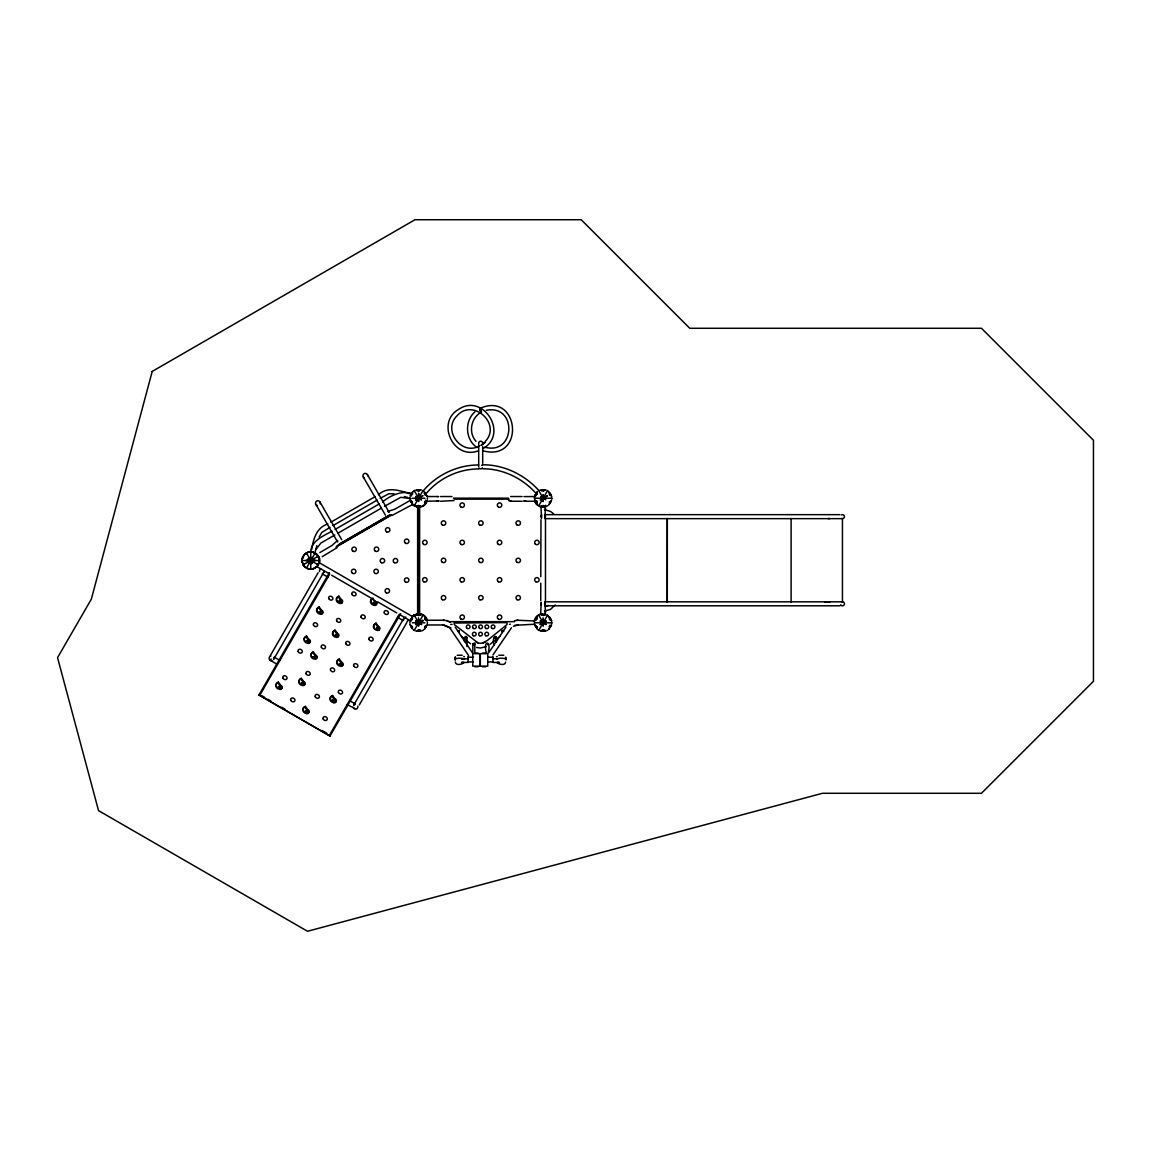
<?xml version="1.0" encoding="UTF-8"?>
<svg xmlns="http://www.w3.org/2000/svg" width="1151" height="1151" viewBox="0 0 1151 1151"><rect width="100%" height="100%" fill="white"/><g stroke="black" fill="none" stroke-linecap="round" stroke-linejoin="round"><path stroke-width="1.5" d="M310.727 568.81L310.727 567.99M310.727 567.385L310.741 553.602M310.741 552.998L310.741 552.178M412.173 627.741L412.173 626.518M412.187 619.065L412.187 618.13M412.173 503.174L412.173 501.937M412.187 493.563L412.187 494.498C401.239 491.103 388.218 485.607 378.406 494.757M536.683 627.741L536.683 626.518M536.697 618.13L535.618 619.684M536.683 503.174L535.877 501.476M536.697 494.498L536.697 493.563M540.725 613.425L541.215 602.275L541.215 605.109M540.783 576.723L540.984 519.576M545.459 613.425L544.999 602.275M541.574 518.209L540.956 506.857M540.74 600.649L540.783 583.125M310.77 563.889L310.828 557.199L310.828 560.192M418.662 619.411L418.604 622.763L421.554 624.518M543.171 494.829L543.114 501.577L543.114 498.584M543.171 619.411L543.114 626.144L543.114 623.151M302.066 560.897L302.123 559.559M319.474 561.53L319.546 560.192M409.9 498.57L409.943 497.246M409.9 623.151L409.943 621.813M427.309 499.203L427.366 497.879M427.309 623.784L427.366 622.446M534.409 498.57L534.452 497.246M534.409 623.151L534.452 621.813M551.804 499.203L551.876 497.879M551.804 623.784L551.876 622.446M418.719 493.563L418.604 501.577L418.604 498.584M307.015 640.46L308.08 641.236L307.821 640.1M305.849 710.714L306.756 711.534M373.543 602.477L374.607 603.239M501.721 631.122L502.901 630.273L503.678 631.439M457.652 631.309L459.307 630.489L458.702 632.244M474.716 643.467L474.701 644.402M486.269 652.516C482.773 639.942 491.678 639.942 488.254 652.459M488.254 643.869L487.535 644.833M472.831 652.502L472.86 643.654L474.514 643.179M320.208 503.807L320.28 503.188A2.475 2.475 0 0 0 319.057 501.088L317.863 500.757A2.316 2.316 0 0 0 315.82 501.937L315.518 503.145A2.475 2.475 0 0 0 316.726 505.246L317.302 505.49M464.961 641.913C462.069 639.841 467.018 633.208 466.659 638.057M494.355 644.992C490.729 637.985 498.023 631.482 496.354 641.913M319.345 562.767L319.345 558.192M496.354 637.323L495.347 638.33L494.355 637.352M545.027 602.304L544.999 605.109M541.33 517.921L541.574 514.871M545.56 505.246L544.912 518.209M418.374 490.988L418.547 489.866L418.935 490.959M418.892 505.476L418.734 506.641L420.878 506.613L417.583 505.749M418.374 615.555C419.525 613.109 415.166 614.735 414.389 615.253M418.892 630.043L418.734 631.208L420.878 631.18L417.583 630.316M542.869 490.988L543.042 489.808L540.884 489.837L545.977 489.995M543.401 505.476L543.229 506.641L545.387 506.613L543.214 506.584L542.826 505.505M542.869 615.555L543.042 614.389L545.977 614.562M540.294 631.036L543.229 631.208L543.401 630.043M310.583 552.178C311.417 540.51 323.273 536.035 332.035 531.187M311.633 549.617C313.36 539.2 316.453 527.503 327.805 523.964M315.014 552.48L316.856 545.603M540.884 516.54L541.33 515.144M545.157 517.936L544.912 514.871M545.013 605.081L545.473 603.7M424.777 502.124L425.971 502.34L424.345 504.814M412.634 618.13L410.245 620.547L412.921 616.217L410.921 619.339L411.583 620.49M424.345 629.381L425.971 626.921L424.777 626.691M549.574 502.901L551.516 500.469L548.854 504.814L550.84 501.678L549.574 501.951M549.574 627.468L551.516 625.036L548.84 629.367L550.423 625.525M339.444 600.261L340.192 601.354L340.092 600.16M377.787 628.072C374.881 627.468 377.902 630.244 376.636 627.899M319.172 536.999L321.762 532.481L329.977 527.331M316.295 549.027L320.884 543.056L334.84 534.999M273.78 657.696L273.55 659.494L324.179 571.543M405.9 617.022L404.231 617.727L403.627 620.001M425.971 502.34L424.331 504.8M424.331 629.367L425.971 626.921M550.437 627.007L549.286 626.691M506.095 659.926C504.152 653.192 508.066 661.235 504.8 658.617A4.978 1.352 0 0 0 497.764 658.617L496.628 658.789M412.619 494.124L411.31 494.052L412.921 491.635L410.921 494.772L411.583 495.923M549.516 626.187L550.005 625.209M309.072 563.429L312.41 557.544L309.043 563.371M303.476 556.393L302.411 558.293L303.504 556.451L303.288 557.429M318.093 564.637L319.187 562.796L318.093 564.637L318.323 563.659M425.467 502.901L426.345 501.678L425.079 501.951M425.913 625.525L425.856 626.95L427.007 625.036L425.467 627.468M307.36 566.508L314.252 554.581M270.24 655.753L318.108 572.752M271.132 658.947L270.312 660.357L276.096 663.695M329.416 572.579L258.846 695.218L259.795 695.29L329.733 574.047M318.755 607.814L321.057 611.052A1.942 1.583 30 0 1 322.381 613.612L322.136 613.915A1.942 1.583 30 0 1 320.841 614.303L320.453 614.217A3.741 3.065 30 0 1 317.978 608.059L319.215 607.009L321.517 610.246A1.942 1.583 30 0 1 322.841 612.807L322.597 613.109A1.942 1.583 30 0 1 321.791 613.483M277.966 682.946L280.269 686.183A1.942 1.583 30 0 1 281.592 688.744L281.348 689.046A1.942 1.583 30 0 1 280.053 689.435L279.664 689.348A3.741 3.065 30 0 1 277.19 683.205L278.427 682.155L280.729 685.377A1.942 1.583 30 0 1 282.067 687.938L281.808 688.24A1.942 1.583 30 0 1 281.434 688.485M306.166 637.078L308.425 640.172A1.942 1.583 30 0 1 309.763 642.733L309.518 643.035A1.942 1.583 30 0 1 308.223 643.423L307.777 643.337A3.741 3.065 30 0 1 305.36 637.194L306.598 636.143L308.885 639.366A1.942 1.583 30 0 1 310.223 641.927L309.979 642.229M321.057 611.052L321.517 610.246M280.269 686.183L280.729 685.377M279.664 689.348L280.125 688.543M308.425 640.172L308.885 639.366M307.821 643.337L308.281 642.531M341.761 603.124A1.942 1.583 30 0 1 340.495 603.484L340.092 603.397A3.741 3.065 30 0 1 337.631 597.254L338.869 596.204L341.171 599.441A1.942 1.583 30 0 1 342.494 601.987L342.25 602.29A1.942 1.583 30 0 1 340.955 602.678L340.509 602.606M341.171 599.441L340.423 600.031L338.437 597.139M340.092 603.397L340.567 602.606M312.943 652.732L315.23 655.955A1.942 1.583 30 0 1 316.568 658.516L316.309 658.818A1.942 1.583 30 0 1 315.029 659.206L314.626 659.12A3.741 3.065 30 0 1 312.166 652.977L313.403 651.926L315.691 655.164A1.942 1.583 30 0 1 317.029 657.71L316.784 658.012A1.942 1.583 30 0 1 315.964 658.386M300.915 679.119L303.217 682.356A1.942 1.583 30 0 1 304.555 684.917L304.296 685.219A1.942 1.583 30 0 1 303.015 685.608L302.569 685.521A3.741 3.065 30 0 1 300.152 679.363L301.389 678.313L303.677 681.55A1.942 1.583 30 0 1 305.015 684.111L304.756 684.413M315.23 655.955L315.691 655.164M303.217 682.356L303.677 681.55M334.624 630.935L336.912 634.172A1.942 1.583 30 0 1 338.25 636.719L338.006 637.021A1.942 1.583 30 0 1 336.711 637.409L336.308 637.337A3.741 3.065 30 0 1 333.848 631.18L335.085 630.129L337.387 633.367A1.942 1.583 30 0 1 338.711 635.928L338.466 636.215A1.942 1.583 30 0 1 337.646 636.604M417.094 490.973L418.561 489.808L416.374 489.837L419.683 490.7M411.598 501.088L412.49 504.368L411.425 502.455L412.634 503.174M336.912 634.172L337.387 633.367M414.878 504.714L414.331 505.649L418.13 506.757M415.18 504.181L422.791 491.031M425.669 495.376L424.762 492.081L427.194 496.57L425.482 493.275M419.914 505.893L415.784 506.469M307.274 710.426A1.942 1.583 30 0 1 308.583 712.987L308.339 713.289A1.942 1.583 30 0 1 307.044 713.678L306.655 713.591A3.741 3.065 30 0 1 304.181 707.433L305.418 706.383L307.72 709.62A1.942 1.583 30 0 1 309.043 712.181L308.799 712.483A1.942 1.583 30 0 1 307.993 712.857M307.72 709.62L306.972 710.21L304.957 707.189M372.665 598.952L374.953 602.174A1.942 1.583 30 0 1 376.291 604.735L376.032 605.038A1.942 1.583 30 0 1 374.751 605.426L374.305 605.354A3.741 3.065 30 0 1 371.888 599.196L373.125 598.146M306.655 713.591L307.116 712.786M338.869 659.854L341.156 663.091A1.942 1.583 30 0 1 342.494 665.652L342.25 665.954A1.942 1.583 30 0 1 340.955 666.343L340.509 666.256A3.741 3.065 30 0 1 338.092 660.099L339.329 659.048L341.631 662.285A1.942 1.583 30 0 1 342.955 664.846L342.71 665.149M374.953 602.174L375.413 601.383L373.946 599.815M341.156 663.091L341.631 662.285M374.348 605.34L374.809 604.548M335.488 702.427A1.942 1.583 30 0 1 334.207 702.801L333.819 702.714A3.741 3.065 30 0 1 331.344 696.556L332.581 695.506L334.883 698.743A1.942 1.583 30 0 1 336.207 701.304L335.963 701.606A1.942 1.583 30 0 1 334.668 701.995L334.222 701.909A3.741 3.065 30 0 1 331.819 695.751L332.581 695.506M378.967 630.086A1.942 1.583 30 0 1 377.686 630.46L377.298 630.374A3.741 3.065 30 0 1 374.838 624.216L376.06 623.166L378.362 626.403A1.942 1.583 30 0 1 379.701 628.964L379.442 629.266A1.942 1.583 30 0 1 378.161 629.655M334.883 698.743L334.135 699.333L332.15 696.441M333.819 702.714L334.279 701.909M378.981 630.072L379.226 629.77A1.942 1.583 30 0 0 377.916 627.209L378.362 626.403M399.296 614.159L329.373 735.403L329.905 736.208L400.706 613.699M403.857 618.216L353.659 705.232L354.896 704.484M354.637 708.282L347.098 704.642M359.285 704.944L406.85 622.49M417.338 615.123L421.482 614.562L418.633 614.375M411.598 625.655L412.49 628.935L411.396 627.094L412.634 627.741M414.231 630.388L415.18 628.763M415.511 628.187L422.086 616.835M422.388 616.303L423.021 615.195M425.424 620.36L426.086 619.209L424.762 616.648L427.194 621.137L425.482 617.842M420.158 630.043L417.813 630.705M541.603 490.973L542.265 489.822L544.74 489.75M536.093 501.088L536.999 504.368L535.934 502.469L537.129 501.073M538.769 505.778L539.373 504.714M539.69 504.181L546.898 491.736M550.178 495.376L549.272 492.081L550.351 494.038L549.703 495.074M544.423 505.893L540.294 506.469M541.848 615.123L544.74 614.332M536.093 625.655L536.999 628.935L535.934 627.05L537.129 627.741M538.74 630.388L546.581 616.835M546.898 616.303L547.502 615.238M550.178 619.943L549.272 616.648L550.351 618.619L549.286 618.95M544.668 630.043L544.006 631.194L541.531 631.266M303.001 556.422L303.706 555.3M489.06 652.286L505.98 627.137M492.93 654.991L511.461 627.755M485.348 441.351C501.937 423.769 472.471 397.541 456.846 415.986C442.171 430.416 461.968 456.371 479.65 445.782M323.935 572.119L323.071 572.982M505.591 662.07C505.116 667.724 492.009 661.408 499.433 662.444M555.199 604.966L550.552 609.368L544.409 611.181M535.848 495.505L535.805 494.081L537.143 493.563M425.928 502.311L427.007 500.469L425.884 502.354L425.036 501.62M341.789 603.095L342.034 602.793A1.942 1.583 30 0 0 340.725 600.246M335.502 702.412L335.747 702.11A1.942 1.583 30 0 0 334.437 699.549M474.831 411.914C464.385 421.208 465.249 439.639 476.946 447.494M424.777 494.383L425.899 493.966L425.079 494.858M425.827 618.547L425.079 619.425M549.588 493.275L550.394 493.952L549.286 494.383M549.703 619.641L550.379 618.504L549.588 617.842M423.136 491.017C436.531 474.831 457.623 464.875 478.629 464.975M426.417 493.319C439.092 478.14 459.019 468.845 478.802 468.946M416.504 506.167L419.626 507.145L419.626 613.67L418.633 614.634L417.64 613.756L417.64 507.188L419.914 506.152M535.877 494.096L536.985 494.326M550.365 502.383L549.545 501.62M550.365 626.95L549.545 626.187M481.161 445.092L485.29 442.171L481.377 445.437M483.291 448.444C508.958 433.495 483.003 392.577 458.53 409.425C435.941 422.374 453.35 459.868 477.823 450.991M490.211 644.243L499.966 636.359M453.998 500.57L440.502 501.26M412.202 616.289L417.64 613.756M412.375 616.476L414.13 615.138M450.674 624.403L452.084 624.403M509.461 624.403L510.425 624.144M482.83 642.977L487.319 640.488L506.541 624.964A1.525 1.525 0 0 0 506.541 622.605L454.127 623.051L454.328 624.576L477.953 642.877M337.114 547.646L322.194 556.681M481.622 412C471.061 417.295 468.04 432.589 476.054 441.351M336.711 635.151C333.071 634.705 337.66 636.992 335.617 634.935M415.712 499.937L422.877 495.678M547.387 495.678L543.459 498.066M415.712 624.504L418.302 622.95M540.222 624.504L542.812 622.95M546.049 621.08L540.222 624.446M308.339 561.976L313.273 559.113M542.812 498.383L540.222 499.937L543.114 498.268M330.869 522.194L375.341 496.527M333.027 525.575L377.183 500.081M380.218 498.325L388.793 493.779L394.016 493.793M335.099 529.417L379.47 503.793M382.535 502.023C390.563 495.131 402.505 490.24 411.799 493.563L412.634 493.563M337.934 533.215L381.341 508.152M384.434 506.354L400.807 497.304L411.065 498.714M319.834 552.595L332.006 545.459L337.617 540.423L337.588 542.006L315.849 504.354M409.756 500.671L394.908 509.145L387.743 511.476L388.88 511.749M339.372 544.02L390.088 514.742M338.408 544.869L390.103 514.842M337.056 545.891L389.786 515.461M337.286 546.049L391.354 514.828M335.991 547.085L391.369 515.116M412.087 504.785L391.8 515.562M419.453 490.312L417.568 490.168M313.849 552.984L317.316 554.782L312.986 552.106L314.827 553.199M303.13 564.868L304.238 564.235M304.77 563.932L316.712 557.055M317.23 556.753L318.352 556.106M417.813 506.138L419.698 506.282M542.308 506.138L544.193 506.282M419.453 614.879L417.568 614.735M425.079 626.532L426.143 625.914M543.963 614.879L542.078 614.735M542.308 630.705L544.193 630.863M549.574 626.532L550.653 625.914M543.963 622.288L546.092 621.123M307.892 562.192L313.763 558.882M413.957 490.844L415.137 490.211M314.295 568.551L315.475 567.947M538.467 490.844L539.646 490.211M546.624 506.224L547.804 505.62M422.115 630.806L423.309 630.187M538.467 615.411L539.646 614.792M546.624 630.806L547.804 630.187M422.705 495.966L415.684 499.894M547.214 495.966L543.157 498.182C534.424 493.204 551.904 503.304 543.186 498.225L539.387 491.722M422.705 620.547L415.684 624.461M457.206 655.25L462.184 655.25M498.786 655.25L503.764 655.25M439.193 500.944L426.503 501.26M511.404 500.944L508.555 500.57M525.734 500.944L523.36 500.944M414.302 615.037L417.885 613.987L417.885 506.958L412.375 504.469M513.418 626.259L518.295 624.964M486.269 646.733L480.269 648.013L476.6 647.452M479.766 408.447C519.475 390.635 525.806 461.479 483.578 450.991M338.869 596.204L338.106 596.448A3.741 3.065 30 0 0 336.61 599.124M319.215 607.009L318.453 607.268A3.741 3.065 30 0 0 317.172 610.778M306.598 636.143L305.821 636.388A3.741 3.065 30 0 0 304.339 639.05M335.114 630.259L334.308 630.374A3.741 3.065 30 0 0 333.042 633.899M376.06 623.166L375.298 623.425A3.741 3.065 30 0 0 374.449 627.741M313.403 651.926L312.626 652.171A3.741 3.065 30 0 0 311.346 655.682M339.358 659.178L338.552 659.293A3.741 3.065 30 0 0 337.718 663.623M278.427 682.155L277.664 682.399A3.741 3.065 30 0 0 276.815 686.715M301.418 678.443L300.612 678.558A3.741 3.065 30 0 0 299.778 682.888M305.418 706.383L304.655 706.628A3.741 3.065 30 0 0 303.375 710.153M536.985 502.066L535.891 502.512L537.129 503.174M424.777 618.95L425.841 618.619M411.425 627.022L412.49 626.648M535.934 627.022L536.985 626.648M824.706 602.39L830.116 601.815M418.532 614.389L418.935 615.526M437.394 496.613L438.632 496.613M523.935 496.613L534.409 496.541M418.13 614.202L416.403 614.433L419.683 615.267M418.59 614.605L416.504 614.778L418.331 614.375L418.331 506.569L416.461 506.325M514.454 620.706L517.979 620.231M514.727 625.31L533.819 624.274M418.532 489.808L421.467 489.995M486.312 410.288C517.633 404.274 515.49 455.767 484.772 447.163M482.6 464.803C503.62 464.558 524.209 474.543 538.337 489.938M482.758 468.788C502.498 468.658 521.863 477.953 535.172 492.441M305.778 560.566L315.691 560.408M541.531 506.699L543.229 506.641L542.092 505.749M417.022 631.266L418.734 631.208L415.784 631.036M420.23 489.75L418.633 489.794M417.022 506.699L418.619 506.656L418.331 505.505M419.626 507.145L420.086 507.145A9.093 9.093 0 0 0 427.136 501.39M428.143 496.541L438.013 496.541M440.502 496.541L451.926 496.541M510.627 496.541L522.05 496.541M453.321 498.153L508.44 498.153M454.3 499.16L509.289 499.16M510.224 501.26L522.05 501.26M524.539 501.26L536.064 501.26M545.186 507.059L545.502 510.612M544.624 514.655L839.942 514.655M544.624 518.641L842.446 518.641L842.446 601.815L544.624 601.815M544.624 605.8L839.942 605.8M545.186 613.756L545.502 610.203M427.366 620.231L444.214 620.231M516.986 620.231L533.819 620.936M448.976 621.669L514.612 621.669M427.366 624.964L443.898 624.964L450.962 627.928M474.845 653.049L478.053 653.049M482.427 653.049L485.65 653.049M468.04 657.207L473.378 657.207M487.607 657.207L492.93 657.207M461.537 658.789L464.472 658.789L463.306 658.645A4.978 1.352 0 0 0 456.17 658.617L454.717 659.581L455.379 660.257M461.81 658.804L468.04 658.804M492.93 658.804L497.606 658.804M468.04 661.94L473.378 661.94M487.607 661.94L492.93 661.94M461.81 662.444L468.04 662.444L468.04 656.717M499.174 662.444L492.93 662.444L492.93 656.717M474.845 666.746L478.053 666.746M482.427 666.746L485.65 666.746M424.144 493.275L425.079 493.275M534.812 498.21L535.632 498.21M536.251 498.225L550.02 498.239M550.638 498.239L551.703 498.239M412.389 498.225L424.863 498.239M302.483 560.537L303.303 560.537M303.922 560.537L317.69 560.551M318.309 560.551L319.129 560.551M537.143 618.13L534.74 620.547L537.416 616.217L535.848 620.072M412.389 622.792L424.863 622.806M534.812 622.792L535.632 622.792M536.251 622.792L550.02 622.806M550.638 622.806L551.703 622.806M461.537 662.444C469.104 661.264 456.041 667.796 455.379 662.07M419.626 613.67L420.086 613.684A9.093 9.093 0 0 1 427.136 619.425M419.914 614.677L418.633 614.634L418.633 506.181M828.13 518.569L829.929 518.569M310.396 551.761L311.72 551.804M309.763 569.169L311.087 569.227M314.122 560.523L306.08 560.408M544.409 509.634L550.552 511.461L553.631 513.806M438.013 501.26L436.833 500.944M417.64 507.188L412.202 504.656M443.221 620.231L447.739 620.706M442.905 624.964L449.739 627.755L468.615 655.595M543.761 489.966L543.445 490.959M543.243 631.151L545.387 631.18L542.092 630.316M419.597 631.28L418.331 630.072M550.408 502.34L549.286 502.124M404.332 496.556L407.771 497.477M543.157 631.136L542.826 630.072M502.253 632.144L501.707 631.309M446.746 620.706L450.17 622.115M473.593 644.848L472.831 643.913M331.675 575.255L371.831 598.506M328.265 573.155L317.216 566.824M415.684 496.556L421.554 499.951L418.676 498.225L415.511 492.815M540.222 621.08L546.049 624.518M546.078 624.461L540.251 621.094M313.748 562.22L308.324 559.127M415.684 621.123L421.568 624.461M322.151 573.817L327.934 577.155M397.498 617.281L403.282 620.605M274.125 657.106L279.894 660.429M350.911 701.391L355.242 703.894M261.665 695.621L264.759 697.405M267.852 699.189L270.945 700.973M281.765 707.218L284.858 708.987M321.963 730.396L326.596 733.072M542.078 490.168L544.178 490.7M549.588 494.513L550.394 494.988M425.079 494.513L425.899 494.988M549.588 619.08L550.394 619.555M425.079 619.08L425.899 619.555M411.785 616.159L319.532 562.839L319.59 558.12M307.375 554.581L310.799 560.537L316.698 563.947M317.23 564.249L318.338 564.882M377.657 601.872L396.721 612.893M400.994 615.382L410.835 621.08M418.59 498.225L415.741 496.527M418.59 622.792L415.712 621.08M313.719 562.264L307.921 558.839M547.2 490.484L548.322 491.189M537.949 505.246L539.071 505.965M422.69 490.484L423.827 491.189M413.439 505.246L414.561 505.965M547.2 615.066L548.322 615.771M537.949 629.813L539.071 630.547M422.69 615.066L423.827 615.771M314.87 552.811L315.993 553.516M413.439 629.813L414.561 630.547M305.619 567.572L306.741 568.292M377.902 627.209L375.6 623.971M465.205 637.956L464.961 637.323M461.407 636.402L470.558 643.812M425.036 626.187L425.856 626.95M550.379 618.504L551.689 621.137L550.437 618.591M385.427 515.144L363.284 476.96M550.379 493.937L551.689 496.57L550.437 494.024M455.22 627.137L472.428 652.775M309.029 557.573L310.741 560.451M367.385 474.586L389.124 512.253M319.949 501.98L341.718 539.704M544.178 615.267L543.099 614.447L543.445 615.526M538.783 615.238L539.387 616.303M539.704 616.835L543.143 622.792M425.41 500.081L425.913 500.944M414.245 490.614L415.194 492.254M423.251 620.907L422.877 620.245L418.676 622.792L415.194 616.835M414.346 615.368L414.892 616.303M306.425 552.94L307.058 554.048M310.741 560.537L312.41 563.443L309.087 557.573M339.79 663.695L341.07 663.48M534.582 499.879L535.834 502.44L534.582 499.879M534.582 624.446L535.834 627.007L534.582 624.446M545.157 515.159L545.603 516.54M540.74 603.685L541.186 605.081M280.168 686.586L278.844 686.629M545.488 519.59L545.473 600.664M543.114 494.844L543.157 497.865M543.056 617.842L543.157 622.432M418.547 493.261L418.647 497.865M418.547 617.842L418.604 626.144L418.604 623.151M310.828 563.932L310.784 560.897M791.111 518.425L791.111 602.031M482.686 446.689L482.686 463.407M480.327 653.682L480.327 666.127M480.154 653.682L480.154 666.127M478.701 444.804L478.701 466.472M474.831 643.898L474.831 652.473M466.961 637.352L466.961 646.531M418.489 506.44L418.489 614.519M548.25 605.368A10.23 10.23 0 0 1 545.775 606.39M272.111 660.602A2.36 2.36 0 0 1 269.205 658.933A2.36 2.36 0 0 1 270.873 656.027M357.803 706.153A2.36 2.36 0 0 1 356.119 709.059A2.36 2.36 0 0 1 353.228 707.39M319.604 571.543A2.36 2.36 0 0 1 320.697 568.882M408.188 620.001A2.36 2.36 0 0 1 407.094 621.439M376.78 629.396A3.741 3.065 30 0 1 375.888 629.021M342.696 665.163A1.942 1.583 30 0 1 341.415 665.537M340.034 665.278A3.741 3.065 30 0 1 339.142 664.89M312.425 657.207A3.741 3.065 30 0 1 311.792 656.487M320.856 613.411A3.741 3.065 30 0 1 319.043 612.864M318.237 612.289A3.741 3.065 30 0 1 317.604 611.584M375.686 604.606A1.942 1.583 30 0 0 376.478 604.261L376.751 603.93A1.942 1.583 30 0 0 375.427 601.383M373.83 604.376A3.741 3.065 30 0 1 371.514 602.707M371.068 601.901A3.741 3.065 30 0 1 372.349 598.391M335.79 636.359A3.741 3.065 30 0 1 334.898 635.971M334.107 635.41A3.741 3.065 30 0 1 333.473 634.705M305.245 712.224A3.741 3.065 30 0 1 303.806 710.958M304.742 684.428A1.942 1.583 30 0 1 303.476 684.802M302.094 684.543A3.741 3.065 30 0 1 301.202 684.154M309.964 642.244A1.942 1.583 30 0 1 309.159 642.603M306.411 641.985A3.741 3.065 30 0 1 304.986 640.704M337.89 601.484A3.741 3.065 30 0 1 336.826 599.959M364.176 477.852A2.475 2.475 0 0 1 362.953 475.751L363.27 474.543A2.316 2.316 0 0 1 365.313 473.363L366.507 473.694A2.475 2.475 0 0 1 367.716 475.795M545.2 505.85A7.971 7.971 0 0 1 541.071 505.85M536.237 502.138A7.971 7.971 0 0 1 535.445 500.225M535.445 496.095A7.971 7.971 0 0 1 536.237 494.167M541.071 490.455A7.971 7.971 0 0 1 543.143 490.182M548.768 492.527A7.971 7.971 0 0 1 550.034 494.167M420.69 505.98A7.971 7.971 0 0 1 416.561 505.98M424.259 492.657A7.971 7.971 0 0 1 425.525 494.297M478.773 443.739A1.985 1.985 0 0 1 480.701 441.221A1.985 1.985 0 0 1 482.629 443.739M482.427 467.867A1.985 1.985 0 0 1 478.974 467.867M481.694 465.148A1.985 1.985 0 0 1 482.111 465.464M841.453 514.929A1.985 1.985 0 0 1 844.417 516.396A1.985 1.985 0 0 1 841.928 518.569M841.928 601.887A1.985 1.985 0 0 1 844.316 603.124A1.985 1.985 0 0 1 843.295 605.613A1.985 1.985 0 0 1 840.719 604.807M464.472 656.703A2.316 2.302 0 0 1 463.724 656.444M497.232 656.444A2.302 2.302 0 0 1 496.498 656.689M485.132 642.1A9.438 9.438 0 0 1 475.694 641.87M420.69 630.36A7.971 7.971 0 0 1 418.633 630.633M410.936 620.605A7.971 7.971 0 0 1 411.727 618.677M416.561 614.965A7.971 7.971 0 0 1 420.69 614.965M545.2 630.36A7.971 7.971 0 0 1 541.071 630.36M535.445 620.605A7.971 7.971 0 0 1 536.237 618.677M541.071 614.965A7.971 7.971 0 0 1 545.2 614.965M548.768 617.022A7.971 7.971 0 0 1 550.034 618.677M534.136 621.353A9.093 9.093 0 0 1 542.078 613.627M542.078 507.188A9.093 9.093 0 0 1 539.776 506.613M537.704 505.447A9.093 9.093 0 0 1 534.783 501.764M278.398 687.276L279.736 687.708L278.398 687.276M301.346 683.449L302.684 683.881L301.346 683.449M301.807 682.644L303.159 683.075L301.807 682.644M306.554 641.265L307.907 641.697L306.554 641.265M305.389 711.519L306.67 712.095L305.432 711.376M313.36 657.063L314.712 657.48L313.36 657.063M319.172 612.145L320.525 612.577L319.172 612.145M332.538 700.642L333.891 701.074L332.538 700.642M333.013 699.837L334.294 700.412L333.056 699.693M338.826 601.326L340.178 601.757L338.826 601.326M339.286 664.185L340.638 664.616L339.286 664.185M373.082 603.268L374.42 603.7L373.082 603.268M479.737 409.972C481.017 413.813 482.586 407.253 479.737 409.972M454.89 658.286C453.94 662.257 456.587 653.523 454.89 658.286M302.253 561.458L302.353 562.738L302.253 561.472M319.23 559.458L319.115 558.249L319.23 559.458M302.497 557.645L302.281 559.501L302.512 557.645M319.215 562.091L318.971 563.343L319.201 562.091M152.205 371.442L91.346 599.11L57.55 657.653L98.54 810.635L307.504 931.274L822.476 793.284L981.458 793.284L1093.45 681.306L1093.45 440.257L981.458 328.28L689.751 328.28L581.197 219.726L414.979 219.726L152.205 371.442M535.819 494.052L537.416 491.635L535.834 494.009M410.763 494.872L410.245 495.98L411.339 494.139L410.763 494.872M535.273 494.872L534.755 495.98L535.848 494.139L535.273 494.872M536.999 618.921L535.906 618.648L536.985 618.893M304.267 554.911L305.087 553.962L304.267 554.926M317.633 565.63L316.511 567.126L317.633 565.63M318.482 564.551L317.762 565.673L318.482 564.565M305.605 553.645L304.598 554.35L306.468 553.3L305.605 553.645M316.87 566.623L315.014 567.673L316.885 566.623M307.892 552.351L306.526 553.185L309.087 551.933L307.892 552.351M314.942 567.788L312.396 569.054L314.942 567.788M307.317 552.538L306.137 553.156L307.317 552.538M423.295 505.62L422.115 506.224L423.309 505.62M415.137 614.792L413.957 615.411L415.137 614.792M309.777 552.048L308.554 552.163L309.777 552.048M313.058 568.925L311.835 569.04L313.058 568.925M542.107 614.303L540.884 614.418L543.027 614.433L542.107 614.303M487.751 653.682L472.73 653.682L472.73 666.127L487.751 666.127L487.751 653.682M313.647 552.307L312.41 552.063L313.647 552.307M309.202 569.026L307.964 568.781L309.202 569.011M308.497 568.867L306.655 567.788L308.497 568.882M306.511 567.788L304.152 566.206L306.511 567.788M330.136 736.05L258.846 694.931L330.107 736.122M411.396 502.512L410.073 499.879L411.324 502.44M317.647 555.415L316.942 554.408L317.647 555.415M304.67 566.68L303.965 565.673L304.67 566.68M411.324 627.007L410.073 624.446L411.324 627.007M318.942 557.703L318.108 556.336L319.359 558.882L318.942 557.703M303.504 564.753L302.253 562.206L303.504 564.753M318.741 556.998L318.122 555.818L318.755 556.998M303.346 565.155L302.727 563.976L303.346 565.17M667.292 602.031L667.292 518.425L667.249 602.031M321.345 647.222A2.23 1.827 30 0 0 324.999 648.373A2.23 1.827 30 0 0 323.748 645.064A2.23 1.827 30 0 0 321.345 647.222M328.74 598.506A2.23 1.827 30 0 0 332.394 599.671A2.23 1.827 30 0 0 331.143 596.362A2.23 1.827 30 0 0 328.74 598.506M336.639 620.72A2.23 1.827 30 0 0 340.279 621.871A2.23 1.827 30 0 0 339.027 618.562A2.23 1.827 30 0 0 336.639 620.72M351.918 594.218A2.23 1.827 30 0 0 355.573 595.369A2.23 1.827 30 0 0 354.321 592.06A2.23 1.827 30 0 0 351.918 594.218M384.276 612.879A2.23 1.827 30 0 0 387.93 614.03A2.23 1.827 30 0 0 386.678 610.721A2.23 1.827 30 0 0 384.276 612.879M368.996 639.38A2.23 1.827 30 0 0 372.636 640.531A2.23 1.827 30 0 0 371.385 637.222A2.23 1.827 30 0 0 368.996 639.38M282.887 678.025A2.23 1.827 30 0 0 286.541 679.176A2.23 1.827 30 0 0 285.29 675.867A2.23 1.827 30 0 0 282.887 678.025M361.097 617.166A2.23 1.827 30 0 0 364.752 618.332A2.23 1.827 30 0 0 363.5 615.022A2.23 1.827 30 0 0 361.097 617.166M338.423 692.384A2.23 1.827 30 0 0 342.063 693.549A2.23 1.827 30 0 0 340.811 690.24A2.23 1.827 30 0 0 338.423 692.384M323.129 718.886A2.23 1.827 30 0 0 326.783 720.051A2.23 1.827 30 0 0 325.532 716.742A2.23 1.827 30 0 0 323.129 718.886M330.524 670.184A2.23 1.827 30 0 0 334.178 671.335A2.23 1.827 30 0 0 332.927 668.026A2.23 1.827 30 0 0 330.524 670.184M353.702 665.882A2.23 1.827 30 0 0 357.357 667.048A2.23 1.827 30 0 0 356.105 663.724A2.23 1.827 30 0 0 353.702 665.882M313.46 625.007A2.23 1.827 30 0 0 317.115 626.173A2.23 1.827 30 0 0 315.863 622.864A2.23 1.827 30 0 0 313.46 625.007M306.065 673.723A2.23 1.827 30 0 0 309.705 674.889A2.23 1.827 30 0 0 308.454 671.58A2.23 1.827 30 0 0 306.065 673.723M345.818 643.668A2.23 1.827 30 0 0 349.472 644.833A2.23 1.827 30 0 0 348.221 641.524A2.23 1.827 30 0 0 345.818 643.668M315.245 696.686A2.23 1.827 30 0 0 318.899 697.837A2.23 1.827 30 0 0 317.647 694.528A2.23 1.827 30 0 0 315.245 696.686M290.771 700.225A2.23 1.827 30 0 0 294.426 701.391A2.23 1.827 30 0 0 293.174 698.082A2.23 1.827 30 0 0 290.771 700.225M298.167 651.524A2.23 1.827 30 0 0 301.821 652.675A2.23 1.827 30 0 0 300.569 649.365A2.23 1.827 30 0 0 298.167 651.524M479.65 628.432A1.87 1.87 0 0 0 482.485 626.849A1.87 1.87 0 0 0 479.708 625.194A1.87 1.87 0 0 0 479.65 628.432M473.334 635.712A1.87 1.87 0 0 0 476.154 634.129A1.87 1.87 0 0 0 473.378 632.475A1.87 1.87 0 0 0 473.334 635.712M467.205 628.432A1.87 1.87 0 0 0 470.025 626.849A1.87 1.87 0 0 0 467.248 625.194A1.87 1.87 0 0 0 467.205 628.432M485.88 628.432A1.87 1.87 0 0 0 488.7 626.849A1.87 1.87 0 0 0 485.923 625.194A1.87 1.87 0 0 0 485.88 628.432M492.11 628.432A1.87 1.87 0 0 0 494.93 626.849A1.87 1.87 0 0 0 492.153 625.194A1.87 1.87 0 0 0 492.11 628.432M485.78 635.712A1.87 1.87 0 0 0 488.6 634.129A1.87 1.87 0 0 0 485.823 632.475A1.87 1.87 0 0 0 485.78 635.712M479.55 635.712A1.87 1.87 0 0 0 482.384 634.129A1.87 1.87 0 0 0 479.593 632.475A1.87 1.87 0 0 0 479.55 635.712M473.435 628.432A1.87 1.87 0 0 0 476.255 626.849A1.87 1.87 0 0 0 473.478 625.194A1.87 1.87 0 0 0 473.435 628.432M381.312 562.666A2.23 2.23 0 0 0 384.664 560.724A2.23 2.23 0 0 0 381.312 558.796A2.23 2.23 0 0 0 381.312 562.666M394.347 562.652A2.23 2.23 0 0 0 397.699 560.71A2.23 2.23 0 0 0 394.347 558.767A2.23 2.23 0 0 0 394.347 562.652M405.555 582.061A2.23 2.23 0 0 0 408.907 580.118A2.23 2.23 0 0 0 405.555 578.176A2.23 2.23 0 0 0 405.555 582.061M374.981 573.356A2.23 2.23 0 0 0 378.334 571.428A2.23 2.23 0 0 0 374.981 569.486A2.23 2.23 0 0 0 374.981 573.356M375.384 551.228A2.23 2.23 0 0 0 378.737 549.286A2.23 2.23 0 0 0 375.384 547.358A2.23 2.23 0 0 0 375.384 551.228M352.969 551.228A2.23 2.23 0 0 0 356.321 549.286A2.23 2.23 0 0 0 352.969 547.358A2.23 2.23 0 0 0 352.969 551.228M386.592 531.82A2.23 2.23 0 0 0 389.944 529.877A2.23 2.23 0 0 0 386.592 527.949A2.23 2.23 0 0 0 386.592 531.82M386.189 592.765A2.23 2.23 0 0 0 389.542 590.837A2.23 2.23 0 0 0 386.189 588.895A2.23 2.23 0 0 0 386.189 592.765M352.566 573.356A2.23 2.23 0 0 0 355.918 571.428A2.23 2.23 0 0 0 352.566 569.486A2.23 2.23 0 0 0 352.566 573.356M405.555 543.243A2.23 2.23 0 0 0 408.907 541.301A2.23 2.23 0 0 0 405.555 539.359A2.23 2.23 0 0 0 405.555 543.243M479.766 562.35A2.23 2.23 0 0 0 483.118 560.408A2.23 2.23 0 0 0 479.766 558.48A2.23 2.23 0 0 0 479.766 562.35M423.741 581.773A2.23 2.23 0 0 0 427.093 579.831A2.23 2.23 0 0 0 423.741 577.903A2.23 2.23 0 0 0 423.741 581.773M461.091 619.123A2.23 2.23 0 0 0 464.443 617.181A2.23 2.23 0 0 0 461.091 615.253A2.23 2.23 0 0 0 461.091 619.123M535.79 581.773A2.23 2.23 0 0 0 539.143 579.831A2.23 2.23 0 0 0 535.79 577.903A2.23 2.23 0 0 0 535.79 581.773M535.33 544.063A2.23 2.23 0 0 0 539.071 543.056A2.23 2.23 0 0 0 536.337 540.323A2.23 2.23 0 0 0 535.33 544.063M498.441 619.123A2.23 2.23 0 0 0 501.793 617.181A2.23 2.23 0 0 0 498.441 615.253A2.23 2.23 0 0 0 498.441 619.123M498.441 544.423A2.23 2.23 0 0 0 501.793 542.481A2.23 2.23 0 0 0 498.441 540.538A2.23 2.23 0 0 0 498.441 544.423M498.441 581.773A2.23 2.23 0 0 0 501.793 579.831A2.23 2.23 0 0 0 498.441 577.903A2.23 2.23 0 0 0 498.441 581.773M442.416 599.7A2.23 2.23 0 0 0 445.768 597.757A2.23 2.23 0 0 0 442.416 595.83A2.23 2.23 0 0 0 442.416 599.7M498.441 507.059A2.23 2.23 0 0 0 501.793 505.131A2.23 2.23 0 0 0 498.441 503.188A2.23 2.23 0 0 0 498.441 507.059M460.63 506.713A2.23 2.23 0 0 0 464.371 505.706A2.23 2.23 0 0 0 461.623 502.973A2.23 2.23 0 0 0 460.63 506.713M479.766 525A2.23 2.23 0 0 0 483.118 523.058A2.23 2.23 0 0 0 479.766 521.115A2.23 2.23 0 0 0 479.766 525M461.091 581.773A2.23 2.23 0 0 0 464.443 579.831A2.23 2.23 0 0 0 461.091 577.903A2.23 2.23 0 0 0 461.091 581.773M442.416 562.35A2.23 2.23 0 0 0 445.768 560.408A2.23 2.23 0 0 0 442.416 558.48A2.23 2.23 0 0 0 442.416 562.35M517.116 599.7A2.23 2.23 0 0 0 520.468 597.757A2.23 2.23 0 0 0 517.116 595.83A2.23 2.23 0 0 0 517.116 599.7M517.116 525A2.23 2.23 0 0 0 520.468 523.058A2.23 2.23 0 0 0 517.116 521.115A2.23 2.23 0 0 0 517.116 525M461.091 544.423A2.23 2.23 0 0 0 464.443 542.481A2.23 2.23 0 0 0 461.091 540.538A2.23 2.23 0 0 0 461.091 544.423M442.416 525A2.23 2.23 0 0 0 445.768 523.058A2.23 2.23 0 0 0 442.416 521.115A2.23 2.23 0 0 0 442.416 525M479.766 599.7A2.23 2.23 0 0 0 483.118 597.757A2.23 2.23 0 0 0 479.766 595.83A2.23 2.23 0 0 0 479.766 599.7M423.741 544.423A2.23 2.23 0 0 0 427.093 542.481A2.23 2.23 0 0 0 423.741 540.538A2.23 2.23 0 0 0 423.741 544.423M517.116 562.35A2.23 2.23 0 0 0 520.468 560.408A2.23 2.23 0 0 0 517.116 558.48A2.23 2.23 0 0 0 517.116 562.35"/></g></svg>
